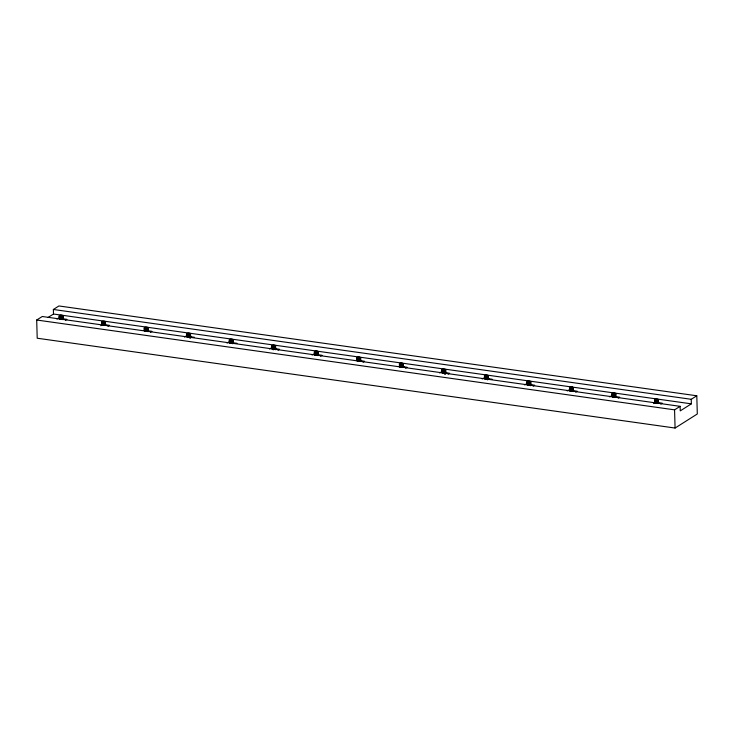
<?xml version="1.0" encoding="UTF-8"?>
<svg xmlns="http://www.w3.org/2000/svg" width="734" height="734" viewBox="0 0 734 734"><rect width="100%" height="100%" fill="white"/><g stroke="black" fill="none" stroke-linecap="round" stroke-linejoin="round"><path stroke-width="1.1" d="M59.968 316.547L62.564 316.914L62.518 317.666A1.908 0.606 -1.6 0 1 60.234 317.85A1.908 0.606 -1.6 0 1 59.261 317.207L59.28 316.446L59.968 316.547L60.151 317.51L62.583 317.638M62.601 318.354L62.537 318.391A1.908 0.606 -1.6 0 1 60.252 318.574A1.908 0.606 -1.6 0 1 59.28 317.932L60.014 317.996L60.381 319.024L62.619 319.079L62.601 318.354L60.041 318.152M105.09 322.905L105.026 322.932A1.908 0.606 -1.6 0 1 102.742 323.116A1.908 0.606 -1.6 0 1 101.76 322.474L105.09 322.905L105.109 323.621A1.908 0.606 -1.6 0 1 102.76 323.841A1.908 0.606 -1.6 0 1 101.778 323.199L105.109 323.621M102.494 323.327L102.494 322.538M102.54 323.978L102.714 324.942L105.145 325.07L105.127 324.345L101.843 323.887A1.908 0.606 -1.6 0 0 102.778 324.556A1.908 0.606 -1.6 0 0 105.063 324.373L105.127 324.345M104.742 322.584C99.347 321.198 108.091 321.822 102.154 322.217L102.237 322.905M145.038 329.245L145.02 328.52L144.323 328.428A1.908 0.606 -1.6 0 0 145.259 329.107A1.908 0.606 -1.6 0 0 147.543 328.924L147.635 329.612A1.908 0.606 -1.6 0 1 145.286 329.823A1.908 0.606 -1.6 0 1 144.304 329.181L147.635 329.612M145.066 329.97L147.653 330.337L147.607 331.089A1.908 0.606 -1.6 0 1 145.323 331.273A1.908 0.606 -1.6 0 1 144.35 330.63L144.369 329.869L145.066 329.97L145.24 330.933L147.672 331.052M190.152 335.603C188.491 335.933 187.519 335.3 186.849 334.42A1.908 0.606 -1.6 0 0 187.785 335.089A1.908 0.606 -1.6 0 0 190.069 334.906L190.088 335.631A1.908 0.606 -1.6 0 1 187.803 335.814A1.908 0.606 -1.6 0 1 186.831 335.172L186.849 334.42M189.299 337.264A1.908 0.606 -1.6 0 0 190.134 337.08L190.115 336.356A1.908 0.606 -1.6 0 1 187.831 336.539A1.908 0.606 -1.6 0 1 186.849 335.897L188.179 336.319M188.198 337.034L187.583 335.961M230.1 340.659L229.375 340.402A1.908 0.606 -1.6 0 0 230.311 341.081A1.908 0.606 -1.6 0 0 232.595 340.897L232.614 341.622A1.908 0.606 -1.6 0 1 230.329 341.805A1.908 0.606 -1.6 0 1 229.357 341.163L232.678 341.585M230.091 342.016L229.412 341.851A1.908 0.606 -1.6 0 0 230.348 342.53A1.908 0.606 -1.6 0 0 232.632 342.338L232.724 343.035A1.908 0.606 -1.6 0 1 230.843 343.292M232.485 340.044A1.908 0.606 -1.6 0 1 233.054 340.613L233.036 341.365L231.99 340.961M272.598 346.494L275.186 346.852L275.14 347.604A1.908 0.606 -1.6 0 1 272.855 347.797A1.908 0.606 -1.6 0 1 271.883 347.145L271.901 346.393L272.598 346.494L272.773 347.457L275.204 347.577M272.69 348.815L272.635 347.934L271.938 347.833A1.908 0.606 -1.6 0 0 272.874 348.512A1.908 0.606 -1.6 0 0 275.158 348.329L275.177 349.054A1.908 0.606 -1.6 0 1 272.488 349.155M275.03 346.76A1.908 0.606 -1.6 0 1 275.599 347.32L274.865 347.255C275.791 345.475 270.956 346.439 273.36 345.448C276.755 345.622 272.378 346.044 273.121 346.943M274.865 347.255L274.268 346.898M275.58 348.072C275.947 350.09 273.727 347.32 275.617 348.044A1.908 0.606 -1.6 0 0 275.048 347.476M317.712 352.843L317.648 352.87A1.908 0.606 -1.6 0 1 315.363 353.054A1.908 0.606 -1.6 0 1 314.381 352.412L317.712 352.843L317.73 353.568A1.908 0.606 -1.6 0 1 315.381 353.779A1.908 0.606 -1.6 0 1 314.4 353.137L317.73 353.568M315.125 353.265L315.115 352.476M315.161 353.926L315.336 354.889L317.767 355.008L317.749 354.293L315.317 354.164M357.66 359.192L357.642 358.467L356.944 358.366A1.908 0.606 -1.6 0 0 357.889 359.045A1.908 0.606 -1.6 0 0 360.165 358.862L360.256 359.55A1.908 0.606 -1.6 0 1 357.908 359.77A1.908 0.606 -1.6 0 1 356.926 359.128L360.256 359.55M357.687 359.908L358.054 360.944L361.752 361.11M400.186 365.174L400.168 364.459L399.47 364.358A1.908 0.606 -1.6 0 0 400.406 365.037A1.908 0.606 -1.6 0 0 402.691 364.853L402.709 365.578A1.908 0.606 -1.6 0 1 400.434 365.761A1.908 0.606 -1.6 0 1 399.452 365.119L402.782 365.541M400.213 366.688L400.204 365.899L402.801 366.266L402.819 366.991A1.908 0.606 -1.6 0 1 400.47 367.202A1.908 0.606 -1.6 0 1 399.498 366.56L404.278 367.092M445.281 370.808L445.217 370.844A1.908 0.606 -1.6 0 1 442.932 371.028A1.908 0.606 -1.6 0 1 441.96 370.386L445.281 370.808L445.235 371.56A1.908 0.606 -1.6 0 1 442.951 371.743A1.908 0.606 -1.6 0 1 441.978 371.101L445.299 371.532M445.043 374.202L446.804 373.083L443.107 372.918L442.033 371.789A1.908 0.606 -1.6 0 0 442.978 372.468A1.908 0.606 -1.6 0 0 445.263 372.285L445.345 372.973A1.908 0.606 -1.6 0 1 442.997 373.193A1.908 0.606 -1.6 0 1 442.015 372.551L442.033 371.789M484.523 376.331L484.541 377.056A1.908 0.606 -1.6 0 0 485.477 377.735A1.908 0.606 -1.6 0 0 487.761 377.551L487.743 376.826A1.908 0.606 -1.6 0 1 485.458 377.01A1.908 0.606 -1.6 0 1 484.486 376.368L485.569 376.744M487.826 377.524L485.394 377.395L485.22 376.432M485.624 378.909L484.559 377.781A1.908 0.606 -1.6 0 0 485.495 378.46A1.908 0.606 -1.6 0 0 487.78 378.276L487.807 378.992A1.908 0.606 -1.6 0 1 486.477 379.221M530.287 383.543A1.908 0.606 -1.6 0 1 528.003 383.726A1.908 0.606 -1.6 0 1 527.03 383.084L527.003 382.359A1.908 0.606 -1.6 0 0 527.985 383.001A1.908 0.606 -1.6 0 0 530.269 382.818C530.856 383.845 527.067 384.047 527.746 382.423M530.177 382.689A1.908 0.606 -1.6 0 1 530.746 383.249L530.012 383.185L529.985 382.469L530.728 382.524A1.908 0.606 -1.6 0 0 530.471 382.075M530.214 384.13A1.908 0.606 -1.6 0 1 530.783 384.699L529.453 384.277M572.878 389.497C571.236 389.827 570.226 389.203 569.566 388.314A1.908 0.606 -1.6 0 0 570.511 388.992A1.908 0.606 -1.6 0 0 572.795 388.809L572.878 389.497A1.908 0.606 -1.6 0 1 570.529 389.708A1.908 0.606 -1.6 0 1 569.547 389.066L569.566 388.314M612.807 395.121L612.789 394.397L612.092 394.305A1.908 0.606 -1.6 0 0 613.028 394.975A1.908 0.606 -1.6 0 0 615.312 394.791L615.34 395.516A1.908 0.606 -1.6 0 1 613.055 395.699A1.908 0.606 -1.6 0 1 612.073 395.057L615.404 395.488M612.835 396.635L612.835 395.846L612.138 395.745A1.908 0.606 -1.6 0 0 613.074 396.424A1.908 0.606 -1.6 0 0 615.358 396.241L615.441 396.929A1.908 0.606 -1.6 0 1 613.092 397.149A1.908 0.606 -1.6 0 1 612.119 396.498L615.441 396.929M655.315 400.388L657.903 400.755L657.857 401.507A1.908 0.606 -1.6 0 1 655.581 401.691A1.908 0.606 -1.6 0 1 654.6 401.048L654.618 400.287L655.315 400.388L655.499 401.351L657.93 401.47M655.352 401.828L655.535 402.792L657.967 402.92L657.948 402.195L654.664 401.737A1.908 0.606 -1.6 0 0 655.6 402.416A1.908 0.606 -1.6 0 0 657.884 402.232L657.948 402.195M59.28 316.446L59.234 316.482A1.908 0.606 -1.6 0 0 60.216 317.125A1.908 0.606 -1.6 0 0 62.5 316.941L62.564 316.914M59.261 317.207L59.995 317.272M62.619 319.079L62.555 319.106A1.908 0.606 -1.6 0 1 60.271 319.29A1.908 0.606 -1.6 0 1 59.298 318.648L60.032 318.712M59.711 316.914L59.628 316.226C68.17 315.501 53.435 314.776 62.95 316.657A1.908 0.606 -1.6 0 0 62.702 316.207M62.867 319.694L63.032 319.547A1.908 0.606 -1.6 0 0 62.785 319.097M102.558 324.703L101.824 324.639A1.908 0.606 -1.6 0 0 102.797 325.281A1.908 0.606 -1.6 0 0 105.081 325.098L105.145 325.07M144.369 329.869L144.323 329.905A1.908 0.606 -1.6 0 0 145.304 330.548A1.908 0.606 -1.6 0 0 147.589 330.364L147.653 330.337M144.35 330.63L145.084 330.695M147.91 331.676L148.084 331.52A1.908 0.606 -1.6 0 0 147.837 331.071M186.831 335.172L187.565 335.236M187.61 336.677L186.867 336.612A1.908 0.606 -1.6 0 0 187.849 337.264M230.127 342.668L229.393 342.604A1.908 0.606 -1.6 0 0 229.962 343.163M233.017 340.64L232.339 340.475L232.339 341.264M232.027 342.402L233.109 342.778A1.908 0.606 -1.6 0 0 233.073 342.466M271.901 346.393L271.855 346.43A1.908 0.606 -1.6 0 0 272.837 347.072A1.908 0.606 -1.6 0 0 275.122 346.888L275.186 346.852M271.883 347.145L272.617 347.21M272.653 348.659L271.919 348.595A1.908 0.606 -1.6 0 0 272.167 349.045M274.837 346.531L275.58 346.595A1.908 0.606 -1.6 0 0 275.002 346.035M315.18 354.641L314.446 354.586A1.908 0.606 -1.6 0 0 315.418 355.228A1.908 0.606 -1.6 0 0 317.703 355.045L317.767 355.008M315.648 352.935C321.327 349.925 310.032 351.503 318.097 352.586A1.908 0.606 -1.6 0 0 317.528 352.026M317.382 353.247L318.125 353.311A1.908 0.606 -1.6 0 0 317.556 352.742M317.409 353.962L318.143 354.027A1.908 0.606 -1.6 0 0 317.574 353.467M317.427 354.687L318.161 354.751A1.908 0.606 -1.6 0 0 317.593 354.192M318.015 355.623L318.18 355.476A1.908 0.606 -1.6 0 0 317.932 355.027M357.715 360.073L360.275 360.275L360.229 361.027A1.908 0.606 -1.6 0 1 357.944 361.211A1.908 0.606 -1.6 0 1 356.972 360.568L357.706 360.633M357.999 358.247C364.422 356.917 352.256 357.247 360.623 358.577A1.908 0.606 -1.6 0 0 360.055 358.008M359.908 359.229L360.642 359.293A1.908 0.606 -1.6 0 0 360.073 358.733M359.926 359.954L360.669 360.018A1.908 0.606 -1.6 0 0 360.1 359.458M359.954 360.678L360.688 360.743A1.908 0.606 -1.6 0 0 360.119 360.183M360.669 361.495L360.706 361.467A1.908 0.606 -1.6 0 0 360.137 360.899M399.681 367.128L399.516 367.284A1.908 0.606 -1.6 0 0 399.47 367.44M400.525 364.229C406.92 362.917 394.809 363.22 403.149 364.559A1.908 0.606 -1.6 0 0 402.581 364M402.434 365.22L403.168 365.284L403.113 364.596M402.452 365.945L403.186 366.009A1.908 0.606 -1.6 0 0 402.617 365.44M402.48 366.67L403.214 366.734A1.908 0.606 -1.6 0 0 402.645 366.165M442.015 372.551L442.749 372.615M444.942 370.486L445.676 370.551A1.908 0.606 -1.6 0 0 445.107 369.991M444.96 371.211L445.694 371.276A1.908 0.606 -1.6 0 0 445.125 370.707M444.978 371.936L445.712 372A1.908 0.606 -1.6 0 0 445.143 371.432M444.997 372.652L445.731 372.716A1.908 0.606 -1.6 0 0 445.162 372.156M484.504 377.092L485.238 377.157M485.275 378.597L484.541 378.533A1.908 0.606 -1.6 0 0 485.11 379.102M487.468 376.478L488.202 376.542A1.908 0.606 -1.6 0 0 487.633 375.973M487.137 376.891L488.22 377.258A1.908 0.606 -1.6 0 0 487.651 376.698M487.504 377.918L488.238 377.982A1.908 0.606 -1.6 0 0 487.67 377.423M487.367 378.405L488.22 378.744L488.202 378.019M530.049 384.634L530.031 383.91L530.765 383.974A1.908 0.606 -1.6 0 0 530.196 383.414M569.547 389.066L570.29 389.13M570.639 388.91C576.63 385.735 565.244 387.58 573.245 388.515A1.908 0.606 -1.6 0 0 572.997 388.066M572.557 389.901L573.291 389.965A1.908 0.606 -1.6 0 0 573.034 389.515M572.575 390.616L573.309 390.681L573.254 389.993M573.162 391.561L573.327 391.406A1.908 0.606 -1.6 0 0 572.759 390.846M613.321 394.855C618.909 392.002 607.706 393.351 615.771 394.507A1.908 0.606 -1.6 0 0 615.523 394.057M615.817 397.433L615.854 397.397A1.908 0.606 -1.6 0 0 615.606 396.947M654.618 400.287L654.581 400.324A1.908 0.606 -1.6 0 0 655.554 400.966A1.908 0.606 -1.6 0 0 657.838 400.782L657.903 400.755M654.6 401.048L655.334 401.113M657.967 402.92L657.903 402.948A1.908 0.606 -1.6 0 1 655.618 403.131A1.908 0.606 -1.6 0 1 654.636 402.489L655.379 402.553M36.7 320.015L42.26 316.501L680.124 406.333L680.253 410.875L691.364 403.847L691.235 399.296L696.795 395.782L697.3 413.985L675.078 428.041L37.205 338.218L36.7 320.015L674.564 409.847L680.124 406.333M47.939 317.538L53.499 314.024L53.371 309.473L58.922 305.959L696.795 395.782M56.922 319.088L58.408 318.152M65.427 320.281L66.913 319.345L62.656 318.749M100.797 325.722L102.558 324.602M107.953 326.272L109.439 325.336L105.182 324.74M150.479 332.263L151.956 331.328L147.708 330.722M184.5 337.053L185.977 336.117M189.895 338.264L191.657 337.154M227.026 343.044L228.503 342.108L230.632 342.402M269.543 349.026L271.029 348.09L273.158 348.393M278.048 350.228L279.535 349.292L275.278 348.696M312.069 355.017L313.556 354.082M320.575 356.219L322.061 355.284L317.804 354.678M363.101 362.201L364.578 361.266L360.33 360.669M405.627 368.193L407.104 367.257L402.856 366.661M439.648 372.982L441.125 372.046M448.153 374.184L449.63 373.248L445.382 372.643M482.174 378.973L483.651 378.038M524.691 384.965L526.177 384.029M533.196 386.157L534.682 385.222L530.425 384.625M567.217 390.947L568.703 390.011M575.722 392.149L577.208 391.213L572.951 390.607M609.743 396.938L611.22 396.002M618.248 398.14L619.725 397.195L615.477 396.599M653.609 403.572L655.379 402.452M660.774 404.122L662.251 403.186L658.003 402.59M59.729 317.638L59.757 318.363M102.255 323.63L102.283 324.355M102.301 325.07L101.843 325.364A1.908 0.606 -1.6 0 0 101.797 325.52M147.607 328.887L145.176 328.768A1.908 0.606 -1.6 0 0 144.763 328.896L144.745 328.171A1.908 0.606 -1.6 0 1 145.121 328.061L147.286 328.502M144.717 329.649L144.8 330.337M187.665 334.768A1.908 0.606 -1.6 0 0 187.289 334.887L187.271 334.163A1.908 0.606 -1.6 0 1 187.647 334.053C191.225 334.814 188.528 332.355 187.684 334.034M190.134 337.08L189.069 337.044M190.152 337.796L190.611 337.512A1.908 0.606 -1.6 0 0 190.565 337.2M230.604 340.952L229.751 340.906L229.788 340.145A1.908 0.606 -1.6 0 1 230.173 340.035L231.724 340.191M229.751 340.906L229.815 340.87A1.908 0.606 -1.6 0 1 230.192 340.759M229.586 343.173L229.87 343.035A1.908 0.606 -1.6 0 1 230.256 342.925M232.66 343.062L230.724 343.026M232.678 343.787L233.137 343.494A1.908 0.606 -1.6 0 0 233.091 343.182M273.011 348.43L272.314 348.338L272.36 347.586M272.314 348.338L272.378 348.301A1.908 0.606 -1.6 0 1 272.754 348.191M275.268 349.742L275.654 349.485A1.908 0.606 -1.6 0 0 275.617 349.173M317.749 354.293L317.684 354.32A1.908 0.606 -1.6 0 1 315.4 354.504A1.908 0.606 -1.6 0 1 314.427 353.861L314.482 354.55M360.275 360.275L360.211 360.311A1.908 0.606 -1.6 0 1 357.926 360.495A1.908 0.606 -1.6 0 1 356.953 359.853L357.008 360.532M402.737 366.294L402.801 366.266A1.908 0.606 -1.6 0 1 400.452 366.477A1.908 0.606 -1.6 0 1 399.47 365.835L399.535 366.523M530.352 385.708L530.801 385.414A1.908 0.606 -1.6 0 0 530.232 384.855M570.364 390.736L572.85 390.974L572.832 390.249A1.908 0.606 -1.6 0 1 570.547 390.433A1.908 0.606 -1.6 0 1 569.575 389.791L569.593 390.516A1.908 0.606 -1.6 0 0 569.63 390.827M612.514 394.048L612.532 394.773M612.551 395.488L612.505 396.241M655.058 400.755L655.04 400.039L657.563 399.645L656.077 399.351L655.324 399.819L657.581 400.369M655.077 401.48L655.095 402.204M655.113 402.92L654.664 403.214A1.908 0.606 -1.6 0 0 654.618 403.37M60.5 316.996L60.326 316.326M103.026 322.988L102.852 322.309M103.072 324.437L102.888 323.758M190.134 334.878L189.014 334.869M190.179 336.319L189.051 336.319M275.222 348.301L272.984 348.246M276.709 349.127L272.809 348.898M360.238 358.834L357.623 358.531M402.755 364.816L400.149 364.523M443.042 370.22C447.96 369.211 439.317 369.569 444.905 370.331M445.327 372.257L442.712 371.954M486.954 376.744L487.807 376.799M486.991 378.193L487.844 378.239M489.33 379.074L486.156 378.983M528.095 382.194C533.168 381.24 524.498 381.533 529.636 382.157M531.856 385.056L528.15 384.9M572.859 388.772L570.245 388.479M572.896 390.222L570.465 390.093M615.376 394.764L612.771 394.461M615.422 396.204L612.862 396.002M655.847 400.837L655.664 400.168M655.884 402.287L655.71 401.608M485.724 376.166C490.486 375.212 481.972 375.588 487.11 376.166M529.517 384.176L528.131 384.176M230.852 340.181C234.229 340.209 230.1 338.567 230.21 340.016M273.553 349.76L273.03 349.687M53.371 309.473L691.235 399.296M53.499 314.024L691.364 403.847M144.681 328.199L147.268 327.777L145.038 327.96M187.198 334.19L189.638 334.319M229.724 340.181L230.421 340.282M232.66 340.87L231.962 340.769L231.981 341.493M527.067 383.047L527.764 383.148M272.296 347.613L272.984 347.714M190.234 336.713L194.482 337.31M232.761 342.705L237.009 343.301M487.899 378.634L492.156 379.23M529.416 382.827L530.031 383.12M528.095 382.726L529.636 382.689L529.654 383.414M274.305 348.347L274.92 348.632M188.143 334.869L187.528 334.576M674.564 409.847L675.078 428.041M657.205 400.654L657.233 401.379M657.251 402.094L657.269 402.819M654.664 401.737L654.682 402.452M615.734 394.543L615.789 395.231A1.908 0.606 -1.6 0 0 615.542 394.782M614.688 394.663L614.707 395.387M614.725 396.112L614.743 396.828M612.092 394.305L612.11 395.02M612.138 395.745L612.156 396.47M573.208 388.552L573.272 389.24A1.908 0.606 -1.6 0 0 573.015 388.791M572.162 388.681L572.181 389.396M572.199 390.121L572.217 390.846M569.923 388.093L569.942 388.809M530.682 382.561L530.7 383.286M530.728 384.01L530.746 384.726M529.673 384.13L529.7 384.855M488.156 376.579L488.183 377.294M487.11 376.698L487.128 377.423M487.156 378.148L487.174 378.863M484.559 377.781L484.578 378.505M445.639 370.587L445.657 371.312M445.676 372.028L445.694 372.753M444.584 370.707L444.602 371.432M444.63 372.156L444.648 372.881M442.694 370.441L442.712 371.165M441.996 370.349L442.015 371.065M403.149 366.046L403.168 366.761M402.058 364.725L402.085 365.449M402.104 366.165L402.122 366.89M399.47 364.358L399.489 365.082M360.587 358.605L360.605 359.33M360.623 360.055L360.651 360.779M359.541 358.733L359.559 359.458M359.577 360.183L359.596 360.899M356.944 358.366L356.972 359.091M318.061 352.623L318.079 353.338M318.106 354.063L318.125 354.788M317.015 352.742L317.033 353.467M317.051 354.192L317.07 354.917M314.427 352.384L314.446 353.1M275.534 346.632L275.562 347.356M274.488 346.76L274.507 347.476M274.525 348.2L274.553 348.925M271.938 347.833L271.956 348.558M233.073 342.815L233.091 342.053A1.908 0.606 -1.6 0 0 232.118 341.411M232.008 342.209L232.027 342.934M230.072 340.503L230.091 341.227M229.375 340.402L229.393 341.127M229.412 341.851L229.43 342.567M189.436 334.777L189.464 335.502M189.482 336.227L189.5 336.943M186.886 335.86L186.913 336.585M146.919 328.795L146.938 329.511M146.956 330.236L146.974 330.961M144.323 328.428L144.341 329.153M104.393 322.804L104.411 323.529M104.43 324.244L104.448 324.969M101.797 322.437L101.824 323.162M101.843 323.887L101.861 324.602M62.913 316.693L62.977 317.372A1.908 0.606 -1.6 0 0 62.72 316.923M61.867 316.813L61.885 317.538M61.904 318.262L61.922 318.978M59.316 317.895L59.335 318.62M444.465 373.918A1.908 0.606 -1.6 0 0 445.299 373.725L445.758 373.441A1.908 0.606 -1.6 0 0 445.189 372.881M528.04 385.166A1.908 0.606 -1.6 0 0 530.324 384.983L530.306 384.258A1.908 0.606 -1.6 0 1 528.021 384.442A1.908 0.606 -1.6 0 1 527.049 383.799L527.104 384.488A1.908 0.606 -1.6 0 0 527.315 384.974M527.462 382.065A1.908 0.606 -1.6 0 1 528.296 381.882M658.104 402.214A1.908 0.606 -1.6 0 1 658.361 402.663L658.297 401.975A1.908 0.606 -1.6 0 0 658.086 401.489M658.123 402.929A1.908 0.606 -1.6 0 1 658.38 403.379M658.068 400.764A1.908 0.606 -1.6 0 1 658.315 401.214L658.26 400.525A1.908 0.606 -1.6 0 0 658.049 400.048M615.578 396.222A1.908 0.606 -1.6 0 1 615.835 396.672L615.817 395.947A1.908 0.606 -1.6 0 0 615.56 395.498M572.85 390.974A1.908 0.606 -1.6 0 1 569.841 390.965M572.74 390.121A1.908 0.606 -1.6 0 1 573.309 390.681M570.373 387.947A1.908 0.606 -1.6 0 1 570.823 387.873M572.272 387.873A1.908 0.606 -1.6 0 1 572.676 387.956M402.663 366.89A1.908 0.606 -1.6 0 1 403.278 367.294M402.599 364.725A1.908 0.606 -1.6 0 1 403.168 365.284M400.718 363.917A1.908 0.606 -1.6 0 1 401.214 363.871M487.688 378.148A1.908 0.606 -1.6 0 1 488.257 378.707M487.44 379.827A1.908 0.606 -1.6 0 0 487.826 379.717L488.275 379.432A1.908 0.606 -1.6 0 0 487.706 378.863M230.237 342.209A1.908 0.606 -1.6 0 0 229.852 342.319L229.834 341.594A1.908 0.606 -1.6 0 1 230.21 341.484M232.504 340.769A1.908 0.606 -1.6 0 1 233.073 341.328M358.201 357.926A1.908 0.606 -1.6 0 1 358.687 357.889M275.067 348.2A1.908 0.606 -1.6 0 1 275.635 348.76M272.397 349.026A1.908 0.606 -1.6 0 1 272.782 348.916M274.681 348.843A1.908 0.606 -1.6 0 1 275.406 349.035M315.693 352.659A1.908 0.606 -1.6 0 1 316.18 352.623M315.675 351.935A1.908 0.606 -1.6 0 1 316.161 351.898M316.657 351.898A1.908 0.606 -1.6 0 1 317.125 351.944M187.711 336.218A1.908 0.606 -1.6 0 0 187.326 336.328L187.308 335.603A1.908 0.606 -1.6 0 1 187.693 335.493M190.546 336.475A1.908 0.606 -1.6 0 1 190.592 336.787L190.565 336.062A1.908 0.606 -1.6 0 0 190.528 335.75M190.51 335.034A1.908 0.606 -1.6 0 1 190.546 335.346L190.491 334.658A1.908 0.606 -1.6 0 0 190.482 334.309M147.809 330.346A1.908 0.606 -1.6 0 1 148.066 330.795L148.002 330.107A1.908 0.606 -1.6 0 0 148.002 329.768M147.984 329.043A1.908 0.606 -1.6 0 1 148.02 329.355L148.002 328.63A1.908 0.606 -1.6 0 0 147.965 328.318M105.292 324.364A1.908 0.606 -1.6 0 1 105.54 324.813L105.476 324.125A1.908 0.606 -1.6 0 0 105.265 323.639M105.311 325.079A1.908 0.606 -1.6 0 1 105.558 325.529M105.246 322.914A1.908 0.606 -1.6 0 1 105.494 323.364L105.476 322.639A1.908 0.606 -1.6 0 0 105.228 322.189M62.766 318.373A1.908 0.606 -1.6 0 1 63.014 318.822L62.959 318.134A1.908 0.606 -1.6 0 0 62.748 317.648M60.527 316.005A1.908 0.606 -1.6 0 1 61.509 315.969M59.39 315.611L59.215 315.758A1.908 0.606 -1.6 0 0 60.197 316.409A1.908 0.606 -1.6 0 0 62.473 316.216L62.931 315.932A1.908 0.606 -1.6 0 0 61.959 315.29A1.908 0.606 -1.6 0 0 59.674 315.473L59.39 315.611M101.916 321.602L101.742 321.749A1.908 0.606 -1.6 0 0 102.714 322.391A1.908 0.606 -1.6 0 0 104.999 322.208L105.457 321.923A1.908 0.606 -1.6 0 0 104.485 321.281A1.908 0.606 -1.6 0 0 102.2 321.464L101.916 321.602M144.433 327.584L144.268 327.74A1.908 0.606 -1.6 0 0 145.24 328.382A1.908 0.606 -1.6 0 0 147.525 328.199L147.984 327.905A1.908 0.606 -1.6 0 0 147.002 327.263A1.908 0.606 -1.6 0 0 144.726 327.447L144.433 327.584M186.959 333.575L186.794 333.731A1.908 0.606 -1.6 0 0 187.766 334.374A1.908 0.606 -1.6 0 0 190.051 334.19L190.51 333.897A1.908 0.606 -1.6 0 0 189.528 333.254A1.908 0.606 -1.6 0 0 187.243 333.438L186.959 333.575M229.485 339.567L229.311 339.714A1.908 0.606 -1.6 0 0 230.292 340.356A1.908 0.606 -1.6 0 0 232.577 340.172L233.036 339.888A1.908 0.606 -1.6 0 0 232.054 339.246A1.908 0.606 -1.6 0 0 229.77 339.429L229.485 339.567M272.011 345.549L271.837 345.705A1.908 0.606 -1.6 0 0 272.819 346.347A1.908 0.606 -1.6 0 0 275.103 346.164L275.553 345.879A1.908 0.606 -1.6 0 0 274.58 345.228A1.908 0.606 -1.6 0 0 272.296 345.411L272.011 345.549M314.537 351.54L314.363 351.696A1.908 0.606 -1.6 0 0 315.345 352.338A1.908 0.606 -1.6 0 0 317.62 352.155L318.079 351.861A1.908 0.606 -1.6 0 0 317.106 351.219A1.908 0.606 -1.6 0 0 314.822 351.402L314.537 351.54M357.063 357.531L356.889 357.678A1.908 0.606 -1.6 0 0 357.862 358.32A1.908 0.606 -1.6 0 0 360.146 358.137L360.605 357.853A1.908 0.606 -1.6 0 0 359.632 357.21A1.908 0.606 -1.6 0 0 357.348 357.394L357.063 357.531M399.58 363.513L399.415 363.669A1.908 0.606 -1.6 0 0 400.388 364.312A1.908 0.606 -1.6 0 0 402.672 364.128L403.131 363.844A1.908 0.606 -1.6 0 0 402.149 363.202A1.908 0.606 -1.6 0 0 399.865 363.385L399.58 363.513M442.107 369.505L441.941 369.661A1.908 0.606 -1.6 0 0 442.914 370.303A1.908 0.606 -1.6 0 0 445.199 370.119L445.657 369.826A1.908 0.606 -1.6 0 0 444.676 369.184A1.908 0.606 -1.6 0 0 442.391 369.367L442.107 369.505M484.633 375.496L484.458 375.643A1.908 0.606 -1.6 0 0 485.44 376.294A1.908 0.606 -1.6 0 0 487.725 376.111L488.174 375.817A1.908 0.606 -1.6 0 0 487.202 375.175A1.908 0.606 -1.6 0 0 484.917 375.358L484.633 375.496M527.159 381.487L526.984 381.634A1.908 0.606 -1.6 0 0 527.966 382.276A1.908 0.606 -1.6 0 0 530.251 382.093L530.7 381.808A1.908 0.606 -1.6 0 0 529.728 381.166A1.908 0.606 -1.6 0 0 527.443 381.35L527.159 381.487M569.685 387.469L569.511 387.625A1.908 0.606 -1.6 0 0 570.483 388.268A1.908 0.606 -1.6 0 0 572.768 388.084L573.226 387.791A1.908 0.606 -1.6 0 0 572.254 387.148A1.908 0.606 -1.6 0 0 569.969 387.332L569.685 387.469M612.202 393.461L612.037 393.617A1.908 0.606 -1.6 0 0 613.009 394.259A1.908 0.606 -1.6 0 0 615.294 394.075L615.753 393.782A1.908 0.606 -1.6 0 0 614.78 393.14A1.908 0.606 -1.6 0 0 612.495 393.323L612.202 393.461M654.728 399.452L654.563 399.599A1.908 0.606 -1.6 0 0 655.535 400.241A1.908 0.606 -1.6 0 0 657.82 400.058L658.279 399.773A1.908 0.606 -1.6 0 0 657.297 399.131A1.908 0.606 -1.6 0 0 655.012 399.314L654.728 399.452"/></g></svg>
